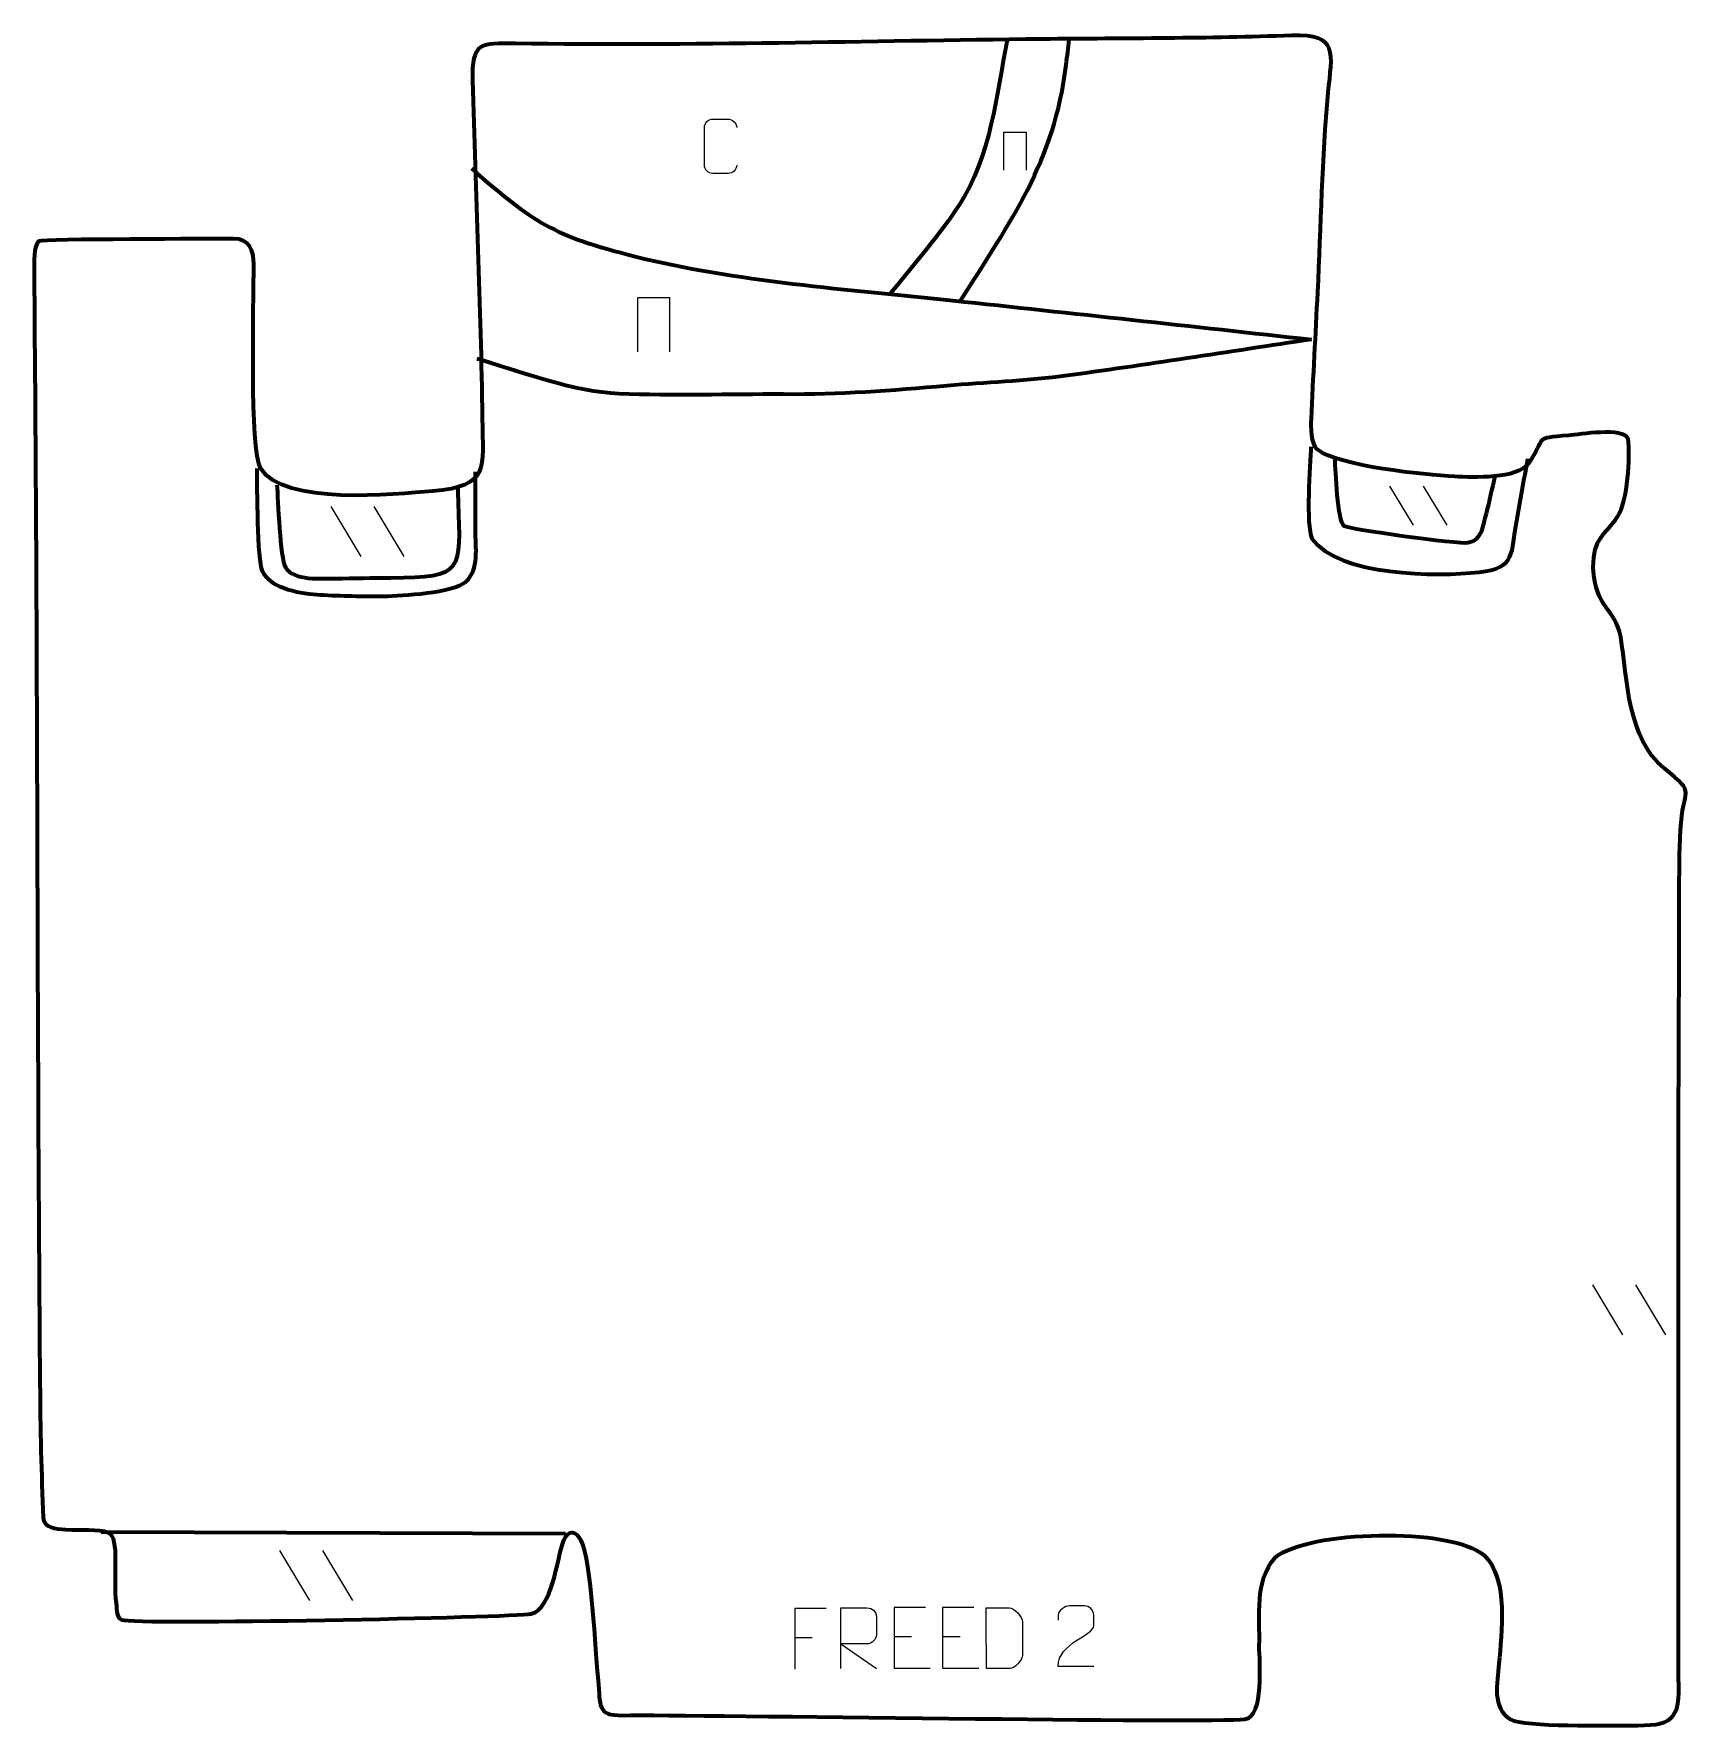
# Model space of a CAD drawing. Header units: millimetres. Extents: x -652 to 33, y 105 to 802.
import ezdxf

# ---------------------------------------------------------------- set-up
doc = ezdxf.new("R2010")
doc.units = ezdxf.units.MM
doc.header["$MEASUREMENT"] = 0
doc.layers.add('layer 2', color=7, linetype='Continuous')
doc.layers.add('layer 3', color=7, linetype='Continuous')

msp = doc.modelspace()

# ---------------------------------------------------------------- linework, layer by layer
at = {"layer": 'layer 2', "color": 142, "lineweight": 158}
for points, knots in [([(-250.9206, 799.0884), (-255.5059, 776.1043), (-257.6079, 751.3931), (-270.6387, 731.2736), (-270.6387, 731.2736), (-278.7048, 718.8195), (-289.0218, 707.2504), (-298.2623, 695.6048), (-298.2623, 695.6048), (-298.2623, 695.6048), (-299.1003, 694.543), (-299.1003, 694.543)], [0, 0, 0, 0, 0.25, 0.25, 0.25, 0.25, 0.5, 0.5, 0.5, 0.5, 1, 1, 1, 1]), ([(-270.1164, 691.6203), (-249.5594, 724.5657), (-231.5443, 748.8173), (-226.6704, 788.8095), (-226.6704, 788.8095), (-226.2427, 792.3192), (-225.821, 795.8292), (-225.387, 799.3382)], [0, 0, 0, 0, 0.33333333, 0.33333333, 0.33333333, 0.33333333, 1, 1, 1, 1]), ([(-471.5104, 746.1576), (-445.5443, 723.7468), (-438.1917, 718.5182), (-404.0649, 709.9552), (-404.0649, 709.9552), (-363.8706, 699.8698), (-314.9042, 696.1839), (-273.2629, 691.7952), (-273.2629, 691.7952), (-224.0536, 686.603), (-174.8706, 681.1717), (-125.6842, 675.7682)], [0, 0, 0, 0, 0.25, 0.25, 0.25, 0.25, 0.5, 0.5, 0.5, 0.5, 1, 1, 1, 1]), ([(-125.6842, 675.7682), (-159.7512, 670.7418), (-194.0943, 665.2248), (-228.181, 660.6702), (-228.181, 660.6702), (-243.4894, 658.7054), (-260.1533, 658.0674), (-275.7316, 656.7047), (-275.7316, 656.7047), (-299.0518, 654.6611), (-319.5764, 653.0551), (-343.0766, 653.207), (-343.0766, 653.207), (-365.2311, 653.3502), (-388.7055, 652.4957), (-410.6635, 653.4661), (-410.6635, 653.4661), (-429.9324, 654.3176), (-448.4316, 661.6376), (-466.7423, 667.1268), (-466.7423, 667.1268), (-466.7423, 667.1268), (-469.0906, 667.8237), (-469.0906, 667.8237)], [0, 0, 0, 0, 0.14285714, 0.14285714, 0.14285714, 0.14285714, 0.28571429, 0.28571429, 0.28571429, 0.28571429, 0.42857143, 0.42857143, 0.42857143, 0.42857143, 0.57142857, 0.57142857, 0.57142857, 0.57142857, 0.71428571, 0.71428571, 0.71428571, 0.71428571, 1, 1, 1, 1]), ([(-125.9526, 631.6501), (-126.1889, 624.1627), (-128.2, 599.244), (-125.4963, 593.8036), (-125.4963, 593.8036), (-114.4363, 578.2921), (-74.0797, 578.0914), (-56.6589, 579.9988), (-56.6589, 579.9988), (-41.5324, 581.655), (-43.5374, 587.867), (-41.2179, 601.1561), (-41.2179, 601.1561), (-39.7437, 609.6018), (-38.1827, 618.0327), (-36.6324, 626.4647), (-36.6324, 626.4647), (-36.6324, 626.4647), (-36.6022, 626.6292), (-36.6022, 626.6292)], [0, 0, 0, 0, 0.16666667, 0.16666667, 0.16666667, 0.16666667, 0.33333333, 0.33333333, 0.33333333, 0.33333333, 0.5, 0.5, 0.5, 0.5, 0.66666667, 0.66666667, 0.66666667, 0.66666667, 1, 1, 1, 1]), ([(-559.8534, 622.6236), (-559.6849, 615.3479), (-559.7912, 584.955), (-557.6233, 580.4629), (-557.6233, 580.4629), (-553.986, 572.9264), (-541.0515, 571.1038), (-533.6934, 570.6971), (-533.6934, 570.6971), (-524.9349, 570.2129), (-516.1698, 570.0588), (-507.3992, 570.1108), (-507.3992, 570.1108), (-499.9118, 570.3513), (-478.9913, 571.4448), (-473.6944, 576.1895), (-473.6944, 576.1895), (-468.1944, 581.1162), (-469.8042, 590.2935), (-469.8233, 597.2008), (-469.8233, 597.2008), (-469.8456, 605.2466), (-469.8274, 613.2987), (-469.8097, 621.3447)], [0, 0, 0, 0, 0.14285714, 0.14285714, 0.14285714, 0.14285714, 0.28571429, 0.28571429, 0.28571429, 0.28571429, 0.42857143, 0.42857143, 0.42857143, 0.42857143, 0.57142857, 0.57142857, 0.57142857, 0.57142857, 0.71428571, 0.71428571, 0.71428571, 0.71428571, 1, 1, 1, 1]), ([(-116.1873, 626.3963), (-115.8886, 622.2259), (-115.1531, 600.7174), (-112.3413, 599.0669), (-112.3413, 599.0669), (-110.0454, 597.7192), (-65.4548, 591.5864), (-61.2056, 592.165), (-61.2056, 592.165), (-55.4514, 592.9486), (-54.9257, 599.3446), (-53.7042, 604.2179), (-53.7042, 604.2179), (-52.4013, 609.3102), (-51.2977, 614.4378), (-50.0488, 619.5392)], [0, 0, 0, 0, 0.2, 0.2, 0.2, 0.2, 0.4, 0.4, 0.4, 0.4, 0.6, 0.6, 0.6, 0.6, 1, 1, 1, 1]), ([(-551.5415, 615.9972), (-551.093, 609.8631), (-550.2743, 585.7549), (-547.9976, 581.8738), (-547.9976, 581.8738), (-544.7511, 576.3396), (-533.0706, 577.4423), (-527.4903, 577.4512), (-527.4903, 577.4512), (-519.8804, 577.4634), (-512.2768, 577.7066), (-504.6788, 577.7269), (-504.6788, 577.7269), (-474.2732, 577.6264), (-475.9201, 581.1144), (-476.8042, 608.6105), (-476.8042, 608.6105), (-476.8665, 610.8691), (-476.9299, 613.1214), (-476.9636, 615.3808)], [0, 0, 0, 0, 0.16666667, 0.16666667, 0.16666667, 0.16666667, 0.33333333, 0.33333333, 0.33333333, 0.33333333, 0.5, 0.5, 0.5, 0.5, 0.66666667, 0.66666667, 0.66666667, 0.66666667, 1, 1, 1, 1])]:
    msp.add_open_spline(points, degree=3, knots=knots, dxfattribs=at)
msp.add_open_spline([(-623.8408, 184.9508), (-623.8408, 184.9508), (-432.7745, 184.3531), (-432.7745, 184.3531)], degree=3, dxfattribs=at)
at = {"layer": 'layer 3', "color": 242, "lineweight": 158}
msp.add_open_spline([(-558.2659, 622.8), (-548.9689, 607.2414), (-503.2477, 611.9956), (-487.4287, 613.3632), (-487.4287, 613.3632), (-463.987, 615.3508), (-466.6916, 622.6491), (-467.0503, 643.2156), (-467.0503, 643.2156), (-467.6576, 689.7576), (-469.764, 735.9442), (-471.0444, 782.4264), (-471.0444, 782.4264), (-471.4728, 798.1997), (-467.6155, 797.7939), (-453.3709, 797.5996), (-453.3709, 797.5996), (-381.4997, 796.445), (-308.5021, 798.67), (-236.4898, 799.4116), (-236.4898, 799.4116), (-202.0587, 799.7328), (-168.3277, 799.6392), (-133.8562, 800.8679), (-133.8562, 800.8679), (-114.237, 801.5672), (-117.2576, 793.7099), (-118.8107, 777.3931), (-118.8107, 777.3931), (-121.2947, 750.6247), (-121.7561, 722.2862), (-123.1002, 695.2756), (-123.1002, 695.2756), (-123.9662, 677.8889), (-124.9533, 660.4703), (-125.7517, 643.0873), (-125.7517, 643.0873), (-125.8832, 640.2249), (-125.7026, 632.4331), (-123.4786, 630.5992), (-123.4786, 630.5992), (-113.7625, 623.3583), (-79.6904, 620.18), (-66.6547, 619.3355), (-66.6547, 619.3355), (-59.3542, 619.0386), (-40.9011, 618.2463), (-36.3809, 624.7359), (-36.3809, 624.7359), (-28.9514, 635.4024), (-34.9492, 635.1206), (-19.7596, 636.2653), (-19.7596, 636.2653), (-15.3071, 636.6749), (2.737, 639.7397), (4.6017, 634.8812), (4.6017, 634.8812), (5.6802, 627.5565), (4.4244, 609.1608), (0.4016, 603.0254), (0.4016, 603.0254), (-5.084, 594.6589), (-9.6159, 594.5752), (-9.7024, 581.8072), (-9.7024, 581.8072), (-8.6112, 564.3821), (-0.8826, 565.9715), (1.6374, 553.3935), (1.6374, 553.3935), (4.2655, 535.7727), (4.4526, 511.5568), (19.4084, 499.3805), (19.4084, 499.3805), (33.4571, 487.9427), (27.0019, 491.8012), (26.1972, 473.8952), (26.1972, 473.8952), (25.3964, 456.0751), (25.7111, 436.6945), (25.6301, 418.7864), (25.6301, 418.7864), (25.1873, 320.8208), (25.293, 222.7982), (25.4059, 124.8283), (25.4059, 124.8283), (26.3967, 106.9057), (22.5128, 105.1657), (5.6204, 105.3182), (5.6204, 105.3182), (-2.9723, 105.3805), (-38.2933, 104.6347), (-43.7055, 107.8122), (-43.7055, 107.8122), (-51.7211, 112.5182), (-49.1467, 122.8801), (-48.5282, 130.6774), (-48.5282, 130.6774), (-47.5203, 143.386), (-44.4677, 165.7004), (-54.5423, 175.3207), (-54.5423, 175.3207), (-68.4371, 187.1628), (-127.2598, 185.6349), (-140.6014, 174.4969), (-140.6014, 174.4969), (-149.3219, 164.4574), (-146.7602, 150.7058), (-147.2044, 138.007), (-147.2044, 138.007), (-147.0945, 131.4835), (-145.0186, 108.9725), (-153.0693, 107.9473), (-153.0693, 107.9473), (-166.4677, 106.2411), (-379.3139, 109.8729), (-409.3439, 109.4883), (-409.3439, 109.4883), (-420.1012, 109.3505), (-418.2569, 113.6161), (-419.348, 123.8737), (-419.348, 123.8737), (-420.611, 135.7472), (-422.1605, 173.0114), (-426.4348, 181.5109), (-426.4348, 181.5109), (-428.4737, 185.5653), (-431.5857, 186.152), (-433.3891, 181.6053), (-433.3891, 181.6053), (-436.4661, 173.8478), (-438.0794, 153.168), (-446.9885, 151.3006), (-446.9885, 151.3006), (-454.0031, 149.8302), (-610.0741, 146.6037), (-615.4007, 148.8617), (-615.4007, 148.8617), (-617.8293, 149.8911), (-617.2683, 152.3332), (-617.7407, 155.6601), (-617.7407, 155.6601), (-619.1698, 165.7247), (-616.0386, 182.8126), (-621.0552, 184.7503), (-621.0552, 184.7503), (-625.09, 186.3087), (-632.1391, 185.5578), (-638.3953, 185.9363), (-638.3953, 185.9363), (-642.8561, 186.2061), (-647.4996, 186.5953), (-647.7008, 190.8736), (-647.7008, 190.8736), (-648.5205, 208.2949), (-648.9915, 228.2497), (-649.0754, 245.8522), (-649.0754, 245.8522), (-650.4155, 398.706), (-650.0283, 551.5378), (-651.5187, 704.3905), (-651.5187, 704.3905), (-651.583, 710.9866), (-651.2772, 714.881), (-649.4806, 716.2789), (-649.4806, 716.2789), (-648.3846, 717.1318), (-577.0221, 717.1546), (-569.3263, 717.2566), (-569.3263, 717.2566), (-563.0589, 717.3396), (-561.0991, 712.3975), (-561.0879, 706.8457), (-561.0879, 706.8457), (-561.055, 690.5163), (-562.7521, 630.3078), (-558.2659, 622.8)], degree=3, knots=[0, 0, 0, 0, 0.02222222, 0.02222222, 0.02222222, 0.02222222, 0.04444444, 0.04444444, 0.04444444, 0.04444444, 0.06666667, 0.06666667, 0.06666667, 0.06666667, 0.08888889, 0.08888889, 0.08888889, 0.08888889, 0.11111111, 0.11111111, 0.11111111, 0.11111111, 0.13333333, 0.13333333, 0.13333333, 0.13333333, 0.15555556, 0.15555556, 0.15555556, 0.15555556, 0.17777778, 0.17777778, 0.17777778, 0.17777778, 0.2, 0.2, 0.2, 0.2, 0.22222222, 0.22222222, 0.22222222, 0.22222222, 0.24444444, 0.24444444, 0.24444444, 0.24444444, 0.26666667, 0.26666667, 0.26666667, 0.26666667, 0.28888889, 0.28888889, 0.28888889, 0.28888889, 0.31111111, 0.31111111, 0.31111111, 0.31111111, 0.33333333, 0.33333333, 0.33333333, 0.33333333, 0.35555556, 0.35555556, 0.35555556, 0.35555556, 0.37777778, 0.37777778, 0.37777778, 0.37777778, 0.4, 0.4, 0.4, 0.4, 0.42222222, 0.42222222, 0.42222222, 0.42222222, 0.44444444, 0.44444444, 0.44444444, 0.44444444, 0.46666667, 0.46666667, 0.46666667, 0.46666667, 0.48888889, 0.48888889, 0.48888889, 0.48888889, 0.51111111, 0.51111111, 0.51111111, 0.51111111, 0.53333333, 0.53333333, 0.53333333, 0.53333333, 0.55555556, 0.55555556, 0.55555556, 0.55555556, 0.57777778, 0.57777778, 0.57777778, 0.57777778, 0.6, 0.6, 0.6, 0.6, 0.62222222, 0.62222222, 0.62222222, 0.62222222, 0.64444444, 0.64444444, 0.64444444, 0.64444444, 0.66666667, 0.66666667, 0.66666667, 0.66666667, 0.68888889, 0.68888889, 0.68888889, 0.68888889, 0.71111111, 0.71111111, 0.71111111, 0.71111111, 0.73333333, 0.73333333, 0.73333333, 0.73333333, 0.75555556, 0.75555556, 0.75555556, 0.75555556, 0.77777778, 0.77777778, 0.77777778, 0.77777778, 0.8, 0.8, 0.8, 0.8, 0.82222222, 0.82222222, 0.82222222, 0.82222222, 0.84444444, 0.84444444, 0.84444444, 0.84444444, 0.86666667, 0.86666667, 0.86666667, 0.86666667, 0.88888889, 0.88888889, 0.88888889, 0.88888889, 0.91111111, 0.91111111, 0.91111111, 0.91111111, 0.93333333, 0.93333333, 0.93333333, 0.93333333, 0.95555556, 0.95555556, 0.95555556, 0.95555556, 1, 1, 1, 1], dxfattribs=at)
at = {"layer": 'layer 3', "color": 250, "lineweight": 9}
for points, knots in [([(-362.2912, 747.5354), (-362.4164, 745.4544), (-363.9186, 744.1292), (-365.8423, 744.1195), (-365.8423, 744.1195), (-367.9309, 744.1198), (-370.0195, 744.1198), (-372.1078, 744.1195), (-372.1078, 744.1195), (-373.832, 744.0251), (-375.5984, 745.713), (-375.5884, 747.5198), (-375.5884, 747.5198), (-375.588, 752.688), (-375.588, 757.8557), (-375.5884, 763.0231), (-375.5884, 763.0231), (-375.5846, 764.9382), (-374.0201, 766.4781), (-372.0922, 766.466), (-372.0922, 766.466), (-370.0092, 766.466), (-367.9257, 766.466), (-365.8423, 766.466), (-365.8423, 766.466), (-364.0988, 766.4978), (-362.3151, 765.1619), (-362.2912, 762.9785)], [0, 0, 0, 0, 0.125, 0.125, 0.125, 0.125, 0.25, 0.25, 0.25, 0.25, 0.375, 0.375, 0.375, 0.375, 0.5, 0.5, 0.5, 0.5, 0.625, 0.625, 0.625, 0.625, 0.75, 0.75, 0.75, 0.75, 1, 1, 1, 1]), ([(-252.3413, 745.4793), (-252.3413, 745.4793), (-252.3413, 761.1182), (-252.3413, 761.1182), (-252.3413, 761.1182), (-252.3413, 761.1182), (-243.1622, 761.1182), (-243.1622, 761.1182), (-243.1622, 761.1182), (-243.1622, 761.1182), (-243.1622, 745.4793), (-243.1622, 745.4793)], [0, 0, 0, 0, 0.25, 0.25, 0.25, 0.25, 0.5, 0.5, 0.5, 0.5, 1, 1, 1, 1]), ([(-403.0157, 670.7381), (-403.0157, 670.7381), (-403.0157, 693.0884), (-403.0157, 693.0884), (-403.0157, 693.0884), (-403.0157, 693.0884), (-389.8974, 693.0884), (-389.8974, 693.0884), (-389.8974, 693.0884), (-389.8974, 693.0884), (-389.8974, 670.7381), (-389.8974, 670.7381)], [0, 0, 0, 0, 0.25, 0.25, 0.25, 0.25, 0.5, 0.5, 0.5, 0.5, 1, 1, 1, 1]), ([(-325.4979, 153.4628), (-325.4979, 153.4628), (-338.3719, 153.4628), (-338.3719, 153.4628), (-338.3719, 153.4628), (-338.3719, 153.4628), (-338.3719, 128.5092), (-338.3719, 128.5092)], [0, 0, 0, 0, 0.33333333, 0.33333333, 0.33333333, 0.33333333, 1, 1, 1, 1]), ([(-319.448, 128.7772), (-319.448, 128.7772), (-319.448, 153.7307), (-319.448, 153.7307), (-319.448, 153.7307), (-315.8532, 153.7307), (-312.2577, 153.7307), (-308.6625, 153.7307), (-308.6625, 153.7307), (-306.3372, 153.693), (-304.7799, 152.203), (-304.784, 149.8366), (-304.784, 149.8366), (-304.7844, 147.8011), (-304.7844, 144.7417), (-304.784, 142.7057), (-304.784, 142.7057), (-304.7905, 140.8302), (-306.6028, 138.8884), (-308.6123, 138.8693), (-308.6123, 138.8693), (-308.6123, 138.8693), (-319.448, 138.8693), (-319.448, 138.8693), (-319.448, 138.8693), (-319.448, 138.8693), (-304.7933, 128.7772), (-304.7933, 128.7772)], [0, 0, 0, 0, 0.125, 0.125, 0.125, 0.125, 0.25, 0.25, 0.25, 0.25, 0.375, 0.375, 0.375, 0.375, 0.5, 0.5, 0.5, 0.5, 0.625, 0.625, 0.625, 0.625, 0.75, 0.75, 0.75, 0.75, 1, 1, 1, 1]), ([(-284.6321, 153.8657), (-284.6321, 153.8657), (-297.506, 153.8657), (-297.506, 153.8657), (-297.506, 153.8657), (-297.506, 153.8657), (-297.506, 128.9121), (-297.506, 128.9121), (-297.506, 128.9121), (-297.506, 128.9121), (-282.6402, 128.9121), (-282.6402, 128.9121)], [0, 0, 0, 0, 0.25, 0.25, 0.25, 0.25, 0.5, 0.5, 0.5, 0.5, 1, 1, 1, 1]), ([(-264.6321, 153.8657), (-264.6321, 153.8657), (-277.506, 153.8657), (-277.506, 153.8657), (-277.506, 153.8657), (-277.506, 153.8657), (-277.506, 128.9121), (-277.506, 128.9121), (-277.506, 128.9121), (-277.506, 128.9121), (-262.6402, 128.9121), (-262.6402, 128.9121)], [0, 0, 0, 0, 0.25, 0.25, 0.25, 0.25, 0.5, 0.5, 0.5, 0.5, 1, 1, 1, 1]), ([(-259.5101, 128.8021), (-257.1783, 128.8025), (-252.2281, 128.7785), (-249.8966, 128.7782), (-249.8966, 128.7782), (-247.9716, 128.6728), (-244.653, 132.2144), (-244.6642, 134.2317), (-244.6642, 134.2317), (-244.6646, 140.0018), (-244.6646, 142.1715), (-244.6642, 147.9408), (-244.6642, 147.9408), (-244.6685, 150.0789), (-248.043, 153.739), (-250.1954, 153.7255), (-250.1954, 153.7255), (-252.5211, 153.7255), (-257.2454, 153.7255), (-259.5715, 153.7255), (-259.5715, 153.7255), (-259.5711, 147.9786), (-259.5098, 134.5494), (-259.5101, 128.8021)], [0, 0, 0, 0, 0.14285714, 0.14285714, 0.14285714, 0.14285714, 0.28571429, 0.28571429, 0.28571429, 0.28571429, 0.42857143, 0.42857143, 0.42857143, 0.42857143, 0.57142857, 0.57142857, 0.57142857, 0.57142857, 0.71428571, 0.71428571, 0.71428571, 0.71428571, 1, 1, 1, 1]), ([(-215.2592, 129.5606), (-220.1736, 129.5609), (-225.088, 129.5609), (-230.0021, 129.5606), (-230.0021, 129.5606), (-230.0021, 139.4929), (-215.3511, 142.1341), (-215.2592, 146.4444), (-215.2592, 146.4444), (-215.2595, 147.8685), (-215.2595, 149.2922), (-215.2592, 150.7155), (-215.2592, 150.7155), (-215.2761, 152.7926), (-217.3989, 154.5174), (-219.0699, 154.5347), (-219.0699, 154.5347), (-221.1431, 154.5343), (-223.216, 154.5343), (-225.2884, 154.5347), (-225.2884, 154.5347), (-227.1105, 154.5512), (-229.9352, 152.7591), (-230.0021, 150.6655), (-230.0021, 150.6655), (-230.0021, 150.6655), (-230.0021, 148.6107), (-230.0021, 148.6107)], [0, 0, 0, 0, 0.125, 0.125, 0.125, 0.125, 0.25, 0.25, 0.25, 0.25, 0.375, 0.375, 0.375, 0.375, 0.5, 0.5, 0.5, 0.5, 0.625, 0.625, 0.625, 0.625, 0.75, 0.75, 0.75, 0.75, 1, 1, 1, 1])]:
    msp.add_open_spline(points, degree=3, knots=knots, dxfattribs=at)
for points in [[(-93.5899, 615.4276), (-93.5899, 615.4276), (-83.8914, 599.3127), (-83.8914, 599.3127)], [(-79.6826, 615.4276), (-79.6826, 615.4276), (-69.9841, 599.3127), (-69.9841, 599.3127)], [(-529.3548, 606.9883), (-529.3548, 606.9883), (-516.9905, 586.444), (-516.9905, 586.444)], [(-511.6249, 606.9883), (-511.6249, 606.9883), (-499.2606, 586.444), (-499.2606, 586.444)], [(-10.0739, 286.6334), (-10.0739, 286.6334), (2.2904, 266.0891), (2.2904, 266.0891)], [(7.656, 286.6334), (7.656, 286.6334), (20.0203, 266.0891), (20.0203, 266.0891)], [(-550.5298, 177.2721), (-550.5298, 177.2721), (-538.1655, 156.7278), (-538.1655, 156.7278)], [(-532.7999, 177.2721), (-532.7999, 177.2721), (-520.4356, 156.7278), (-520.4356, 156.7278)], [(-338.3719, 141.5831), (-338.3719, 141.5831), (-331.2038, 141.5831), (-331.2038, 141.5831)], [(-297.506, 141.986), (-297.506, 141.986), (-290.3379, 141.986), (-290.3379, 141.986)], [(-277.506, 141.986), (-277.506, 141.986), (-270.3379, 141.986), (-270.3379, 141.986)]]:
    msp.add_open_spline(points, degree=3, dxfattribs=at)

doc.saveas('drawing.dxf')
